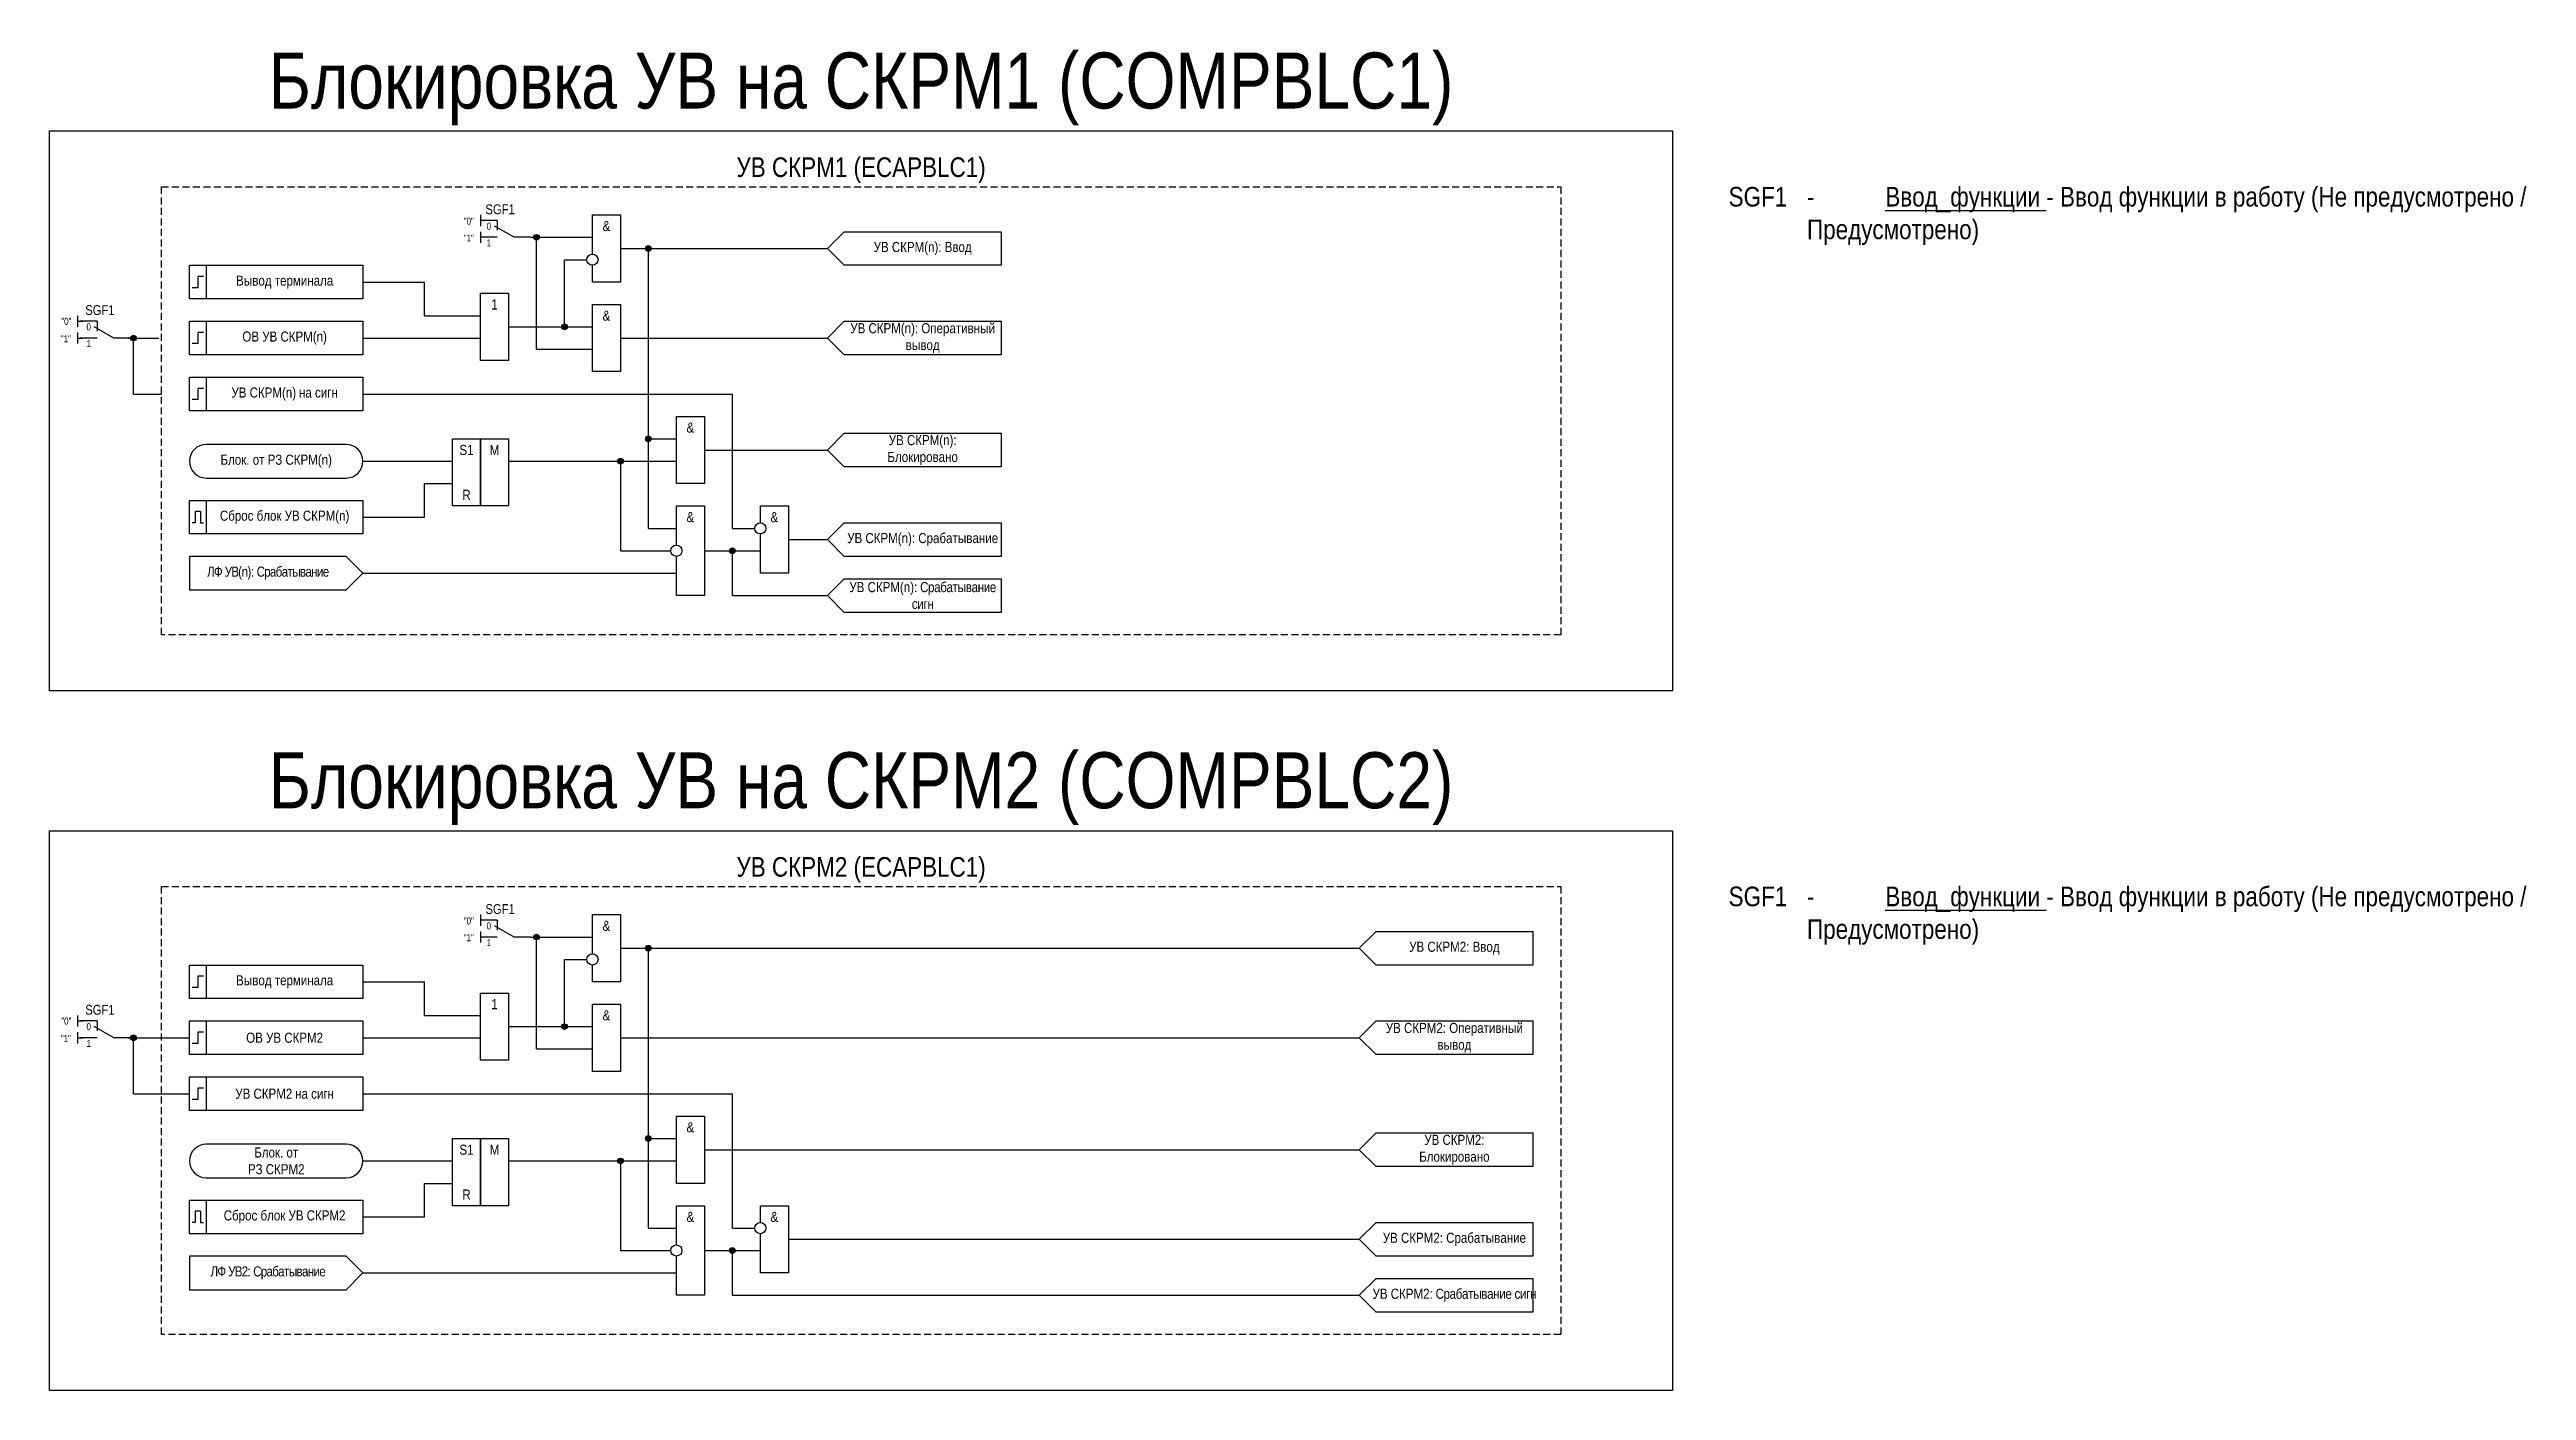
# Model space of a CAD drawing. Header units: millimetres. Extents: x 0 to 443, y 0 to 240.
import ezdxf
from ezdxf.enums import TextEntityAlignment as Align

# ---------------------------------------------------------------- set-up
doc = ezdxf.new("R2010")
doc.units = ezdxf.units.MM
doc.linetypes.add('штриховая2', pattern=[0.375, 0.25, -0.125])
doc.layers.add('Основная', color=7, linetype='Continuous')
doc.styles.add('2.5_Gost_RD', font='ARIALN.TTF', dxfattribs={"height": 2.5})
doc.styles.add('3.5_Gost_RD', font='ARIALN.TTF', dxfattribs={"height": 3.5})
doc.styles.add('Вывод', font='ARIALN.TTF', dxfattribs={"height": 2.5})
doc.styles.add('Компонент', font='ARIALN.TTF', dxfattribs={"height": 3.5})

# ---------------------------------------------------------------- blocks, each defined once
blk = doc.blocks.new('*U78')
at = {"layer": 'Основная', "color": 0}
blk.add_line((0, 0), (7, 4), dxfattribs=at)
at = {"layer": 'Основная', "ltscale": 0.35}
blk.add_line((6, 6), (6, 2.5), dxfattribs=at)
blk = doc.blocks.new('*U89')
at = {"layer": 'Основная', "color": 0}
for p, q in [((-3, 6), (-9, 6)), ((-3, 0), (-9, 0)), ((9, 0), (3, 0))]:
    blk.add_line(p, q, dxfattribs=at)
at = {"layer": 'Основная', "ltscale": 0.25, "xscale": -1}
blk.add_blockref('*U78', (3, 0), dxfattribs=at)
at = {"layer": 'Основная'}
for tag, height, style, p in [('ОУ', 3.5, 'Компонент', (-2, 10)), ('В1', 2.5, 'Вывод', (-13, 6)), ('В2', 2.5, 'Вывод', (-6, 4)), ('В3', 2.5, 'Вывод', (-6, -2))]:
    blk.add_attdef(tag, text='', height=height, dxfattribs=dict(at, style=style)).set_placement(p, align=Align.MIDDLE_CENTER)
blk = doc.blocks.new('Точка')
at = {"ltscale": 100}
h = blk.add_hatch(color=256, dxfattribs=at)
h.dxf.hatch_style = 1
edge = h.paths.add_edge_path()
edge.add_arc((0, 0), 0.5, 0, 360)
blk.add_circle((0, 0), 0.5, dxfattribs=at)
blk = doc.blocks.new('*U80')
at = {"layer": 'Основная', "color": 0}
for p, q in [((-3, 6), (-9, 6)), ((-3, 0), (-9, 0)), ((9, 0), (3, 0))]:
    blk.add_line(p, q, dxfattribs=at)
at = {"layer": 'Основная', "ltscale": 0.25, "xscale": -1}
blk.add_blockref('*U78', (3, 0), dxfattribs=at)
at = {"layer": 'Основная'}
for tag, height, style, p in [('ОУ', 3.5, 'Компонент', (-2, 10)), ('В1', 2.5, 'Вывод', (-14, 6)), ('В2', 2.5, 'Вывод', (-6, 4)), ('В3', 2.5, 'Вывод', (-6, -2))]:
    blk.add_attdef(tag, text='', height=height, dxfattribs=dict(at, style=style)).set_placement(p, align=Align.MIDDLE_CENTER)

msp = doc.modelspace()

# ---------------------------------------------------------------- linework, layer by layer
at = {"color": 6, "ltscale": 100}
for p, q in [((5, 192), (5, 190)), ((5, 191), (6, 191)), ((5, 189), (5, 187)), ((5, 188), (6, 188)), ((5, 67), (5, 65)), ((5, 66), (6, 66)), ((5, 64), (5, 62)), ((5, 63), (6, 63))]:
    msp.add_line(p, q, dxfattribs=at)
at = {"ltscale": 100}
for p, q in [((102, 166), (102, 150)), ((67, 156), (67, 162)), ((27, 157), (27, 155)), ((27, 155), (27.5, 155)), ((56, 156), (67, 156)), ((102, 150), (111, 150)), ((56, 146), (112, 146)), ((102, 41), (102, 25)), ((67, 31), (67, 37)), ((27, 32), (27, 30)), ((56, 31), (67, 31)), ((27, 30), (27.5, 30)), ((102, 25), (111, 25)), ((56, 21), (112, 21))]:
    msp.add_line(p, q, dxfattribs=at)
at = {"color": 3, "ltscale": 100}
for points in [[(0, 225), (290, 225), (290, 125), (0, 125)], [(0, 100), (290, 100), (290, 0), (0, 0)]]:
    msp.add_lwpolyline(points, close=True, dxfattribs=at)
at = {"color": 6, "ltscale": 100}
for points in [[(14, 188), (19.5, 188)], [(14, 188), (14, 188), (14, 188), (19.5, 188)], [(15, 178), (20, 178)], [(15, 178), (15, 178), (15, 178), (20, 178)], [(14, 63), (25, 63)], [(14, 63), (14, 63), (14, 63), (25, 63)], [(15, 53), (25, 53)], [(15, 53), (15, 53), (15, 53), (25, 53)]]:
    msp.add_lwpolyline(points, dxfattribs=at)
at = {"ltscale": 100}
for points in [[(72, 170), (77, 170), (77, 158), (72, 158)], [(77, 170), (82, 170), (82, 158), (77, 158)], [(72, 45), (77, 45), (77, 33), (72, 33)], [(77, 45), (82, 45), (82, 33), (77, 33)]]:
    msp.add_lwpolyline(points, close=True, dxfattribs=at)
at = {"layer": 'Основная', "ltscale": 100}
for p, q in [((77, 210), (77, 208)), ((77, 207), (77, 205)), ((87, 186), (87, 206)), ((107, 154), (107, 204)), ((67, 192), (67, 198)), ((122, 154), (122, 178)), ((67, 162), (72, 162)), ((122, 142), (122, 150)), ((77, 85), (77, 83)), ((77, 82), (77, 80)), ((87, 61), (87, 81)), ((107, 29), (107, 79)), ((67, 67), (67, 73)), ((122, 29), (122, 53)), ((67, 37), (72, 37)), ((122, 17), (122, 25))]:
    msp.add_line(p, q, dxfattribs=at)
at = {"layer": 'Основная', "color": 6, "ltscale": 100}
for p, q in [((15, 178), (15, 188)), ((15, 53), (15, 63))]:
    msp.add_line(p, q, dxfattribs=at)
at = {"layer": 'Основная', "linetype": 'штриховая2', "ltscale": 5}
for points in [[(20, 215), (270, 215), (270, 135), (20, 135)], [(20, 90), (270, 90), (270, 10), (20, 10)]]:
    msp.add_lwpolyline(points, close=True, dxfattribs=at)
at = {"layer": 'Основная', "ltscale": 100}
for points in [[(97, 203), (97, 210), (102, 210), (102, 198), (97, 198), (97, 201)], [(86, 206), (97, 206)], [(102, 204), (139, 204)], [(82, 190), (92, 190), (92, 202), (96, 202)], [(56, 198), (67, 198)], [(67, 192), (77, 192)], [(56, 188), (77, 188)], [(82, 190), (97, 190)], [(82, 190), (87, 190)], [(82, 190), (87, 190), (87, 190), (87, 190)], [(87, 186), (97, 186)], [(102, 188), (102, 188), (102, 188), (139, 188)], [(56, 178), (122, 178)], [(107, 170), (112, 170)], [(56, 166), (72, 166)], [(82, 166), (112, 166)], [(117, 168), (117, 168), (117, 168), (139, 168)], [(112, 151), (112, 158), (117, 158), (117, 142), (112, 142), (112, 149)], [(127, 155), (127, 158), (132, 158), (132, 146), (127, 146), (127, 153)], [(107, 154), (112, 154)], [(122, 154), (126, 154)], [(132, 152), (139, 152)], [(56, 146), (53, 149), (25, 149), (25, 143), (53, 143), (56, 146)], [(117, 150), (127, 150)], [(122, 142), (139, 142)], [(97, 78), (97, 85), (102, 85), (102, 73), (97, 73), (97, 76)], [(86, 81), (97, 81)], [(82, 65), (92, 65), (92, 77), (96, 77)], [(102, 79), (234, 79)], [(56, 73), (67, 73)], [(67, 67), (77, 67)], [(56, 63), (77, 63)], [(82, 65), (97, 65)], [(82, 65), (87, 65)], [(82, 65), (87, 65), (87, 65), (87, 65)], [(102, 63), (102, 63), (102, 63), (234, 63)], [(87, 61), (97, 61)], [(56, 53), (122, 53)], [(107, 45), (112, 45)], [(56, 41), (72, 41)], [(82, 41), (112, 41)], [(117, 43), (117, 43), (117, 43), (234, 43)], [(112, 26), (112, 33), (117, 33), (117, 17), (112, 17), (112, 24)], [(127, 30), (127, 33), (132, 33), (132, 21), (127, 21), (127, 28)], [(107, 29), (112, 29)], [(122, 29), (126, 29)], [(132, 27), (234, 27)], [(117, 25), (127, 25)], [(122, 17), (234, 17)]]:
    msp.add_lwpolyline(points, dxfattribs=at)
at = {"layer": 'Основная', "color": 0, "ltscale": 100}
for points in [[(170, 207), (170, 201), (142, 201), (139, 204), (142, 207)], [(25, 191), (56, 191), (56, 185), (25, 185)], [(170, 191), (170, 185), (142, 185), (139, 188), (142, 191)], [(25, 181), (56, 181), (56, 175), (25, 175)], [(170, 171), (170, 165), (142, 165), (139, 168), (142, 171)], [(25, 159), (56, 159), (56, 153), (25, 153)], [(170, 155), (170, 149), (142, 149), (139, 152), (142, 155)], [(170, 145), (170, 139), (142, 139), (139, 142), (142, 145)], [(265, 82), (265, 76), (237, 76), (234, 79), (237, 82)], [(25, 76), (56, 76), (56, 70), (25, 70)], [(25, 66), (56, 66), (56, 60), (25, 60)], [(265, 66), (265, 60), (237, 60), (234, 63), (237, 66)], [(25, 56), (56, 56), (56, 50), (25, 50)], [(265, 46), (265, 40), (237, 40), (234, 43), (237, 46)], [(25, 34), (56, 34), (56, 28), (25, 28)], [(265, 30), (265, 24), (237, 24), (234, 27), (237, 30)], [(265, 20), (265, 14), (237, 14), (234, 17), (237, 20)]]:
    msp.add_lwpolyline(points, close=True, dxfattribs=at)
at = {"layer": 'Основная', "ltscale": 100}
for points in [[(25, 201), (28, 201), (28, 195), (25, 195)], [(25, 201), (56, 201), (56, 195), (25, 195)], [(77, 196), (82, 196), (82, 184), (77, 184)], [(25, 191), (28, 191), (28, 185), (25, 185)], [(97, 194), (102, 194), (102, 182), (97, 182)], [(25, 181), (28, 181), (28, 175), (25, 175)], [(112, 174), (117, 174), (117, 162), (112, 162)], [(25, 159), (28, 159), (28, 153), (25, 153)], [(25, 76), (28, 76), (28, 70), (25, 70)], [(77, 71), (82, 71), (82, 59), (77, 59)], [(97, 69), (102, 69), (102, 57), (97, 57)], [(25, 66), (28, 66), (28, 60), (25, 60)], [(25, 56), (28, 56), (28, 50), (25, 50)], [(112, 49), (117, 49), (117, 37), (112, 37)], [(25, 34), (28, 34), (28, 28), (25, 28)], [(25, 34), (28, 34), (28, 28), (25, 28)]]:
    msp.add_lwpolyline(points, close=True, dxfattribs=at)
at = {"layer": 'Основная', "lineweight": 30, "ltscale": 100}
for points in [[(27.5, 199), (26.5, 199), (26.5, 197), (25.5, 197)], [(27.5, 189), (26.5, 189), (26.5, 187), (25.5, 187)], [(27.5, 179), (26.5, 179), (26.5, 177), (25.5, 177)], [(27, 157), (26, 157), (26, 155), (25.5, 155)], [(27.5, 74), (26.5, 74), (26.5, 72), (25.5, 72)], [(27.5, 64), (26.5, 64), (26.5, 62), (25.5, 62)], [(27.5, 54), (26.5, 54), (26.5, 52), (25.5, 52)], [(27, 32), (26, 32), (26, 30), (25.5, 30)]]:
    msp.add_lwpolyline(points, dxfattribs=at)
at = {"layer": 'Основная', "color": 0, "ltscale": 100}
for points in [[(28, 163), (53, 163, 1), (53, 169), (28, 169, 1)], [(28, 38), (53, 38, 1), (53, 44), (28, 44, 1)]]:
    msp.add_lwpolyline(points, format="xyb", close=True, dxfattribs=at)
msp.add_lwpolyline([(56, 21), (53, 24), (25, 24), (25, 18), (53, 18), (56, 21)], dxfattribs=at)
at = {"layer": 'Основная'}
for centre in [(97, 202), (127, 154), (112, 150), (97, 77), (127, 29), (112, 25)]:
    msp.add_circle(centre, 1, dxfattribs=at)

# ---------------------------------------------------------------- block references
at = {"layer": 'Основная', "ltscale": 0.25}
ref = msp.add_blockref('*U89', (81.5, 206), dxfattribs=dict(at, xscale=0.5, yscale=0.5, zscale=0.5))
ref.add_attrib('ОУ', 'SGF1', dxfattribs={"height": 1.75, "style": 'Компонент'}).set_placement((80.5, 211), align=Align.MIDDLE_CENTER)
ref.add_attrib('В2', '0', dxfattribs={"height": 1.25, "style": 'Вывод'}).set_placement((78.5, 208), align=Align.MIDDLE_CENTER)
ref.add_attrib('В3', '1', dxfattribs={"height": 1.25, "style": 'Вывод'}).set_placement((78.5, 205), align=Align.MIDDLE_CENTER)
at = {"layer": 'Основная', "ltscale": 100}
for p in [(87, 206), (107, 204), (92, 190), (15, 188), (107, 170), (102, 166), (122, 150), (87, 81), (107, 79), (15, 63), (92, 65), (107, 45), (102, 41), (122, 25)]:
    msp.add_blockref('Точка', p, dxfattribs=at)
at = {"layer": 'Основная', "color": 6, "ltscale": 0.25, "xscale": 0.5, "yscale": 0.5, "zscale": 0.5}
for p in [(10, 188), (10, 63)]:
    msp.add_blockref('*U80', p, dxfattribs=at).add_auto_attribs({'ОУ': 'SGF1', 'В1': '"0"', 'В2': '0', 'В3': '1'})
at = {"layer": 'Основная', "ltscale": 0.25}
ref = msp.add_blockref('*U89', (81.5, 81), dxfattribs=dict(at, xscale=0.5, yscale=0.5, zscale=0.5))
ref.add_attrib('ОУ', 'SGF1', dxfattribs={"height": 1.75, "style": 'Компонент'}).set_placement((80.5, 86), align=Align.MIDDLE_CENTER)
ref.add_attrib('В2', '0', dxfattribs={"height": 1.25, "style": 'Вывод'}).set_placement((78.5, 83), align=Align.MIDDLE_CENTER)
ref.add_attrib('В3', '1', dxfattribs={"height": 1.25, "style": 'Вывод'}).set_placement((78.5, 80), align=Align.MIDDLE_CENTER)

# ---------------------------------------------------------------- texts
at = {"color": 30, "ltscale": 100, "style": '3.5_Gost_RD'}
for s, insert, char_height, width, attachment_point in [('{\\C3;Блокировка УВ на СКРМ1 (COMPBLC1)}', (145, 232.5), 10, 290, 5), ('УВ СКРМ1 (ECAPBLC1)', (145, 218), 3.5, 250, 5), ('SGF1^I-^I{\\LВвод_функции} - Ввод функции в работу (Не предусмотрено /^I^I^IПредусмотрено)', (300, 215), 3.5, 165, 1), ('{\\C3;Блокировка УВ на СКРМ2 (COMPBLC2)}', (145, 107.5), 10, 290, 5), ('УВ СКРМ2 (ECAPBLC1)', (145, 93), 3.5, 250, 5), ('SGF1^I-^I{\\LВвод_функции} - Ввод функции в работу (Не предусмотрено /^I^I^IПредусмотрено)', (300, 90), 3.5, 165, 1)]:
    msp.add_mtext(s, dxfattribs=dict(at, insert=insert, char_height=char_height, width=width, attachment_point=attachment_point))
at = {"color": 6, "ltscale": 100, "char_height": 1.25, "attachment_point": 1, "style": '3.5_Gost_RD'}
for insert in [(2, 188.5), (2, 63.5)]:
    msp.add_mtext_dynamic_manual_height_columns('"1"', width=2, gutter_width=17.5, heights=[0], dxfattribs=dict(at, insert=insert))
at = {"ltscale": 100, "char_height": 1.8, "width": 5, "attachment_point": 5, "style": '2.5_Gost_RD'}
for s, insert in [('S1', (74.5, 168)), ('М', (79.5, 168)), ('R', (74.5, 160)), ('S1', (74.5, 43)), ('М', (79.5, 43)), ('R', (74.5, 35))]:
    msp.add_mtext(s, dxfattribs=dict(at, insert=insert))
at = {"layer": 'Основная', "ltscale": 100, "char_height": 1.25, "attachment_point": 1, "style": '3.5_Gost_RD'}
for s, insert in [('"0"', (74, 209.5)), ('"1"', (74, 206.5)), ('"0"', (74, 84.5)), ('"1"', (74, 81.5))]:
    msp.add_mtext_dynamic_manual_height_columns(s, width=2, gutter_width=17.5, heights=[0], dxfattribs=dict(at, insert=insert))
at = {"layer": 'Основная', "ltscale": 100, "char_height": 1.8, "width": 5, "attachment_point": 5, "style": '2.5_Gost_RD'}
for s, insert in [('&', (99.5, 208)), ('1', (79.5, 194)), ('&', (99.5, 192)), ('&', (114.5, 172)), ('&', (114.5, 156)), ('&', (129.5, 156)), ('&', (99.5, 83)), ('1', (79.5, 69)), ('&', (99.5, 67)), ('&', (114.5, 47)), ('&', (114.5, 31)), ('&', (129.5, 31))]:
    msp.add_mtext(s, dxfattribs=dict(at, insert=insert))
at = {"layer": 'Основная', "color": 0, "ltscale": 100, "char_height": 1.8, "width": 28, "attachment_point": 5, "style": '2.5_Gost_RD'}
for s, insert in [('УВ СКРМ(n): Ввод', (156, 204)), ('{\\C256;Вывод терминала}', (42, 198)), ('{\\C256;УВ СКРМ(n): Оперативный вывод}', (156, 188)), ('{\\C256;ОВ УВ СКРМ(n)}', (42, 188)), ('УВ СКРМ(n){\\T0.9; }на сигн', (42, 178)), ('{\\C256;УВ СКРМ(n): ^JБлокировано}', (156, 168)), ('Блок. от РЗ СКРМ(n)', (40.5, 166)), ('Сброс блок УВ СКРМ(n)', (42, 156)), ('{\\C256;УВ СКРМ(n): Срабатывание}', (156, 152)), ('{\\T0.9;ЛФ УВ(n): Срабатывание}', (39, 146)), ('{\\C256;УВ СКРМ(n)\\T0.95;: Срабатывание сигн}', (156, 142)), ('УВ СКРМ2: Ввод', (251, 79)), ('{\\C256;Вывод терминала}', (42, 73)), ('{\\C256;ОВ УВ СКРМ2}', (42, 63)), ('{\\C256;УВ СКРМ2: Оперативный вывод}', (251, 63)), ('{\\C256;УВ СКРМ2\\T0.9; \\T1;на сигн}', (42, 53)), ('{\\C256;УВ СКРМ2: ^JБлокировано}', (251, 43)), ('Блок. от ^JРЗ СКРМ2', (40.5, 41)), ('Сброс блок УВ СКРМ2', (42, 31)), ('{\\C256;УВ СКРМ2: Срабатывание}', (251, 27)), ('{\\T0.9;ЛФ УВ2: Срабатывание}', (39, 21)), ('{\\C256;УВ СКРМ2\\T0.95;: Срабатывание сигн}', (251, 17))]:
    msp.add_mtext(s, dxfattribs=dict(at, insert=insert))

doc.saveas('drawing.dxf')
